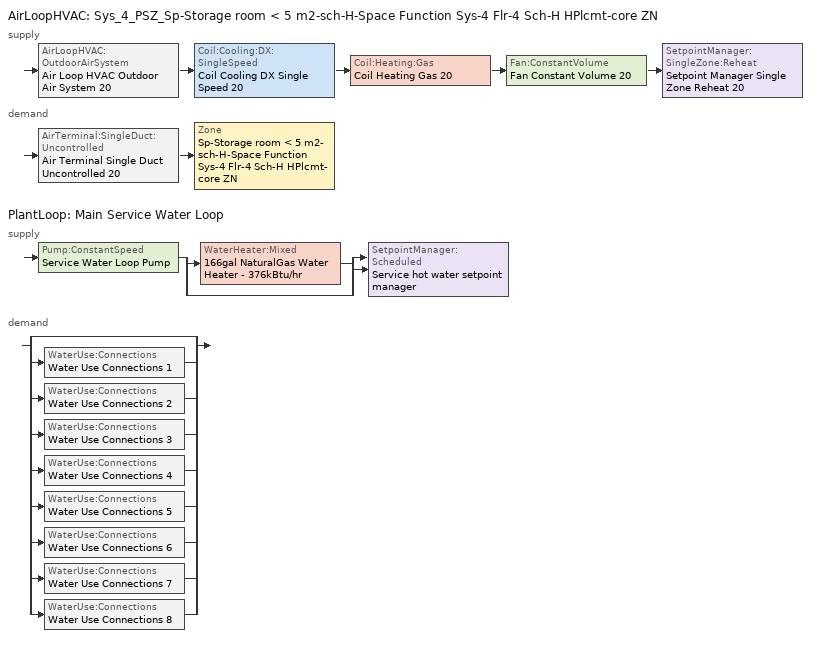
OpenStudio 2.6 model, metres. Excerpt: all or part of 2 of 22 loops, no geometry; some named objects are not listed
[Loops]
AirLoopHVAC 'Sys_4_PSZ_Sp-Storage room < 5 m2-sch-H-Space Function Sys-4 Flr-4 Sch-H HPlcmt-core ZN'
 supply: AirLoopHVAC:OutdoorAirSystem 'Air Loop HVAC Outdoor Air System 20' > Coil:Cooling:DX:SingleSpeed 'Coil Cooling DX Single Speed 20' > Coil:Heating:Gas 'Coil Heating Gas 20' > Fan:ConstantVolume 'Fan Constant Volume 20' > SetpointManager:SingleZone:Reheat 'Setpoint Manager Single Zone Reheat 20'
 demand: AirTerminal:SingleDuct:Uncontrolled 'Air Terminal Single Duct Uncontrolled 20' > Zone 'Sp-Storage room < 5 m2-sch-H-Space Function Sys-4 Flr-4 Sch-H HPlcmt-core ZN'
PlantLoop 'Main Service Water Loop'
 supply: Pump:ConstantSpeed 'Service Water Loop Pump' > split
  | WaterHeater:Mixed '166gal NaturalGas Water Heater - 376kBtu/hr'
  | bypass
  join > SetpointManager:Scheduled 'Service hot water setpoint manager'
 demand: split
  | bypass
  | WaterUse:Connections 'Water Use Connections 1'
  | WaterUse:Connections 'Water Use Connections 2'
  | WaterUse:Connections 'Water Use Connections 3'
  | WaterUse:Connections 'Water Use Connections 4'
  | WaterUse:Connections 'Water Use Connections 5'
  | WaterUse:Connections 'Water Use Connections 6'
  | WaterUse:Connections 'Water Use Connections 7'
  | WaterUse:Connections 'Water Use Connections 8'
[Sizing:Zone]
Sp-Storage room < 5 m2-sch-H-Space Function Sys-4 Flr-4 Sch-H HPlcmt-core ZN: Zone Cooling Design Supply Air Temperature Input Method=SupplyAirTemperature; Zone Cooling Design Supply Air Temperature {C}=13; Zone Cooling Design Supply Air Temperature Difference {deltaC}=11.11; Zone Heating Design Supply Air Temperature Input Method=SupplyAirTemperature; Zone Heating Design Supply Air Temperature {C}=43; Zone Heating Design Supply Air Temperature Difference {deltaC}=11.11; Zone Cooling Design Supply Air Humidity Ratio {kg-H2O/kg-air}=0.0085; Zone Heating Design Supply Air Humidity Ratio {kg-H2O/kg-air}=0.008; Zone Heating Sizing Factor=1.3; Zone Cooling Sizing Factor=1.1; Cooling Design Air Flow Method=DesignDay; Heating Design Air Flow Method=DesignDay; Account for Dedicated Outdoor Air System=No; Dedicated Outdoor Air System Control Strategy=NeutralSupplyAir; Dedicated Outdoor Air Low Setpoint Temperature for Design {C}=autosize; Dedicated Outdoor Air High Setpoint Temperature for Design {C}=autosize
[Zone equipment]
Sp-Storage room < 5 m2-sch-H-Space Function Sys-4 Flr-4 Sch-H HPlcmt-core ZN: Air Terminal Single Duct Uncontrolled 20, Zone HVAC Baseboard Convective Water 20
[PlantLoop]
Main Service Water Loop: Glycol Concentration=0; Maximum Loop Temperature {C}=60; Minimum Loop Temperature {C}=10; Plant Loop Volume {m3}=Autocalculate; Load Distribution Scheme=Optimal
[Sizing:Plant]
Main Service Water Loop: Loop Type=Heating; Design Loop Exit Temperature {C}=60; Loop Design Temperature Difference {deltaC}=5; Sizing Option=NonCoincident; Zone Timesteps in Averaging Window=1; Coincident Sizing Factor Mode=None
[AirLoopHVAC]
Sys_4_PSZ_Sp-Storage room < 5 m2-sch-H-Space Function Sys-4 Flr-4 Sch-H HPlcmt-core ZN: Availability Schedule=Always On Discrete; Design Supply Air Flow Rate {m3/s}=AutoSize
[Sizing:System]
Sys_4_PSZ_Sp-Storage room < 5 m2-sch-H-Space Function Sys-4 Flr-4 Sch-H HPlcmt-core ZN: Type of Load to Size On=Sensible; Design Outdoor Air Flow Rate {m3/s}=Autosize; Minimum System Air Flow Ratio=1; Preheat Design Temperature {C}=7; Preheat Design Humidity Ratio {kg-H2O/kg-Air}=0.008; Precool Design Temperature {C}=13; Precool Design Humidity Ratio {kg-H2O/kg-Air}=0.008; Central Cooling Design Supply Air Temperature {C}=13; Central Heating Design Supply Air Temperature {C}=43; Sizing Option=NonCoincident; 100% Outdoor Air in Cooling=No; 100% Outdoor Air in Heating=No; Central Cooling Design Supply Air Humidity Ratio {kg-H2O/kg-Air}=0.0085; Central Heating Design Supply Air Humidity Ratio {kg-H2O/kg-Air}=0.008; Cooling Design Air Flow Method=DesignDay; Cooling Design Air Flow Rate {m3/s}=0; Heating Design Air Flow Method=DesignDay; Heating Design Air Flow Rate {m3/s}=0; System Outdoor Air Method=ZoneSum; Zone Maximum Outdoor Air Fraction=1; Cooling Supply Air Flow Rate Per Floor Area {m3/s-m2}=0.00996765; Cooling Fraction of Autosized Cooling Supply Air Flow Rate=1; Cooling Supply Air Flow Rate Per Unit Cooling Capacity {m3/s-W}=3.94755e-05; Heating Supply Air Flow Rate Per Floor Area {m3/s-m2}=0.00996765; Heating Fraction of Autosized Heating Supply Air Flow Rate=1; Heating Fraction of Autosized Cooling Supply Air Flow Rate=1; Heating Supply Air Flow Rate Per Unit Heating Capacity {m3/s-W}=3.15882e-05; Cooling Design Capacity Method=CoolingDesignCapacity; Cooling Design Capacity {W}=autosize; Cooling Design Capacity Per Floor Area {W/m2}=234.7; Fraction of Autosized Cooling Design Capacity=1; Heating Design Capacity Method=HeatingDesignCapacity; Heating Design Capacity {W}=autosize; Heating Design Capacity Per Floor Area {W/m2}=157; Fraction of Autosized Heating Design Capacity=1; Central Cooling Capacity Control Method=OnOff
[Fan:ConstantVolume]
Fan Constant Volume 20: Availability Schedule=Always On Discrete; Maximum Flow Rate {m3/s}=AutoSize
[Coil:Heating:Gas]
Coil Heating Gas 20: Availability Schedule=Always On Discrete; Gas Burner Efficiency=0.8; Nominal Capacity {W}=AutoSize; Parasitic Electric Load {W}=0; Parasitic Gas Load {W}=0
[Coil:Cooling:DX:SingleSpeed]
Coil Cooling DX Single Speed 20: Availability Schedule=Always On Discrete; Rated Total Cooling Capacity {W}=autosize; Rated Sensible Heat Ratio=autosize; Rated COP {W/W}=3; Rated Air Flow Rate {m3/s}=autosize; Rated Evaporator Fan Power Per Volume Flow Rate {W/(m3/s)}=773.3; Total Cooling Capacity Function of Temperature Curve=Curve Biquadratic 39; Total Cooling Capacity Function of Flow Fraction Curve=Curve Quadratic 39; Energy Input Ratio Function of Temperature Curve=Curve Biquadratic 40; Energy Input Ratio Function of Flow Fraction Curve=Curve Quadratic 40; Part Load Fraction Correlation Curve=Curve Cubic 20; Condenser Type=AirCooled; Evaporative Condenser Effectiveness=0; Evaporative Condenser Air Flow Rate {m3/s}=Autosize; Evaporative Condenser Pump Rated Power Consumption {W}=Autosize; Crankcase Heater Capacity {W}=0; Maximum Outdoor Dry-Bulb Temperature for Crankcase Heater Operation {C}=0; Basin Heater Capacity {W/K}=0; Basin Heater Setpoint Temperature {C}=10
[Controller:OutdoorAir]
Controller Outdoor Air 20: Minimum Outdoor Air Flow Rate {m3/s}=autosize; Maximum Outdoor Air Flow Rate {m3/s}=Autosize; Economizer Control Type=NoEconomizer; Economizer Control Action Type=ModulateFlow; Economizer Maximum Limit Dry-Bulb Temperature {C}=28; Economizer Maximum Limit Enthalpy {J/kg}=64000; Economizer Minimum Limit Dry-Bulb Temperature {C}=-100; Lockout Type=NoLockout; Minimum Limit Type=FixedMinimum; Controller Mechanical Ventilation=Controller Mechanical Ventilation 20; High Humidity Control=No; Heat Recovery Bypass Control Type=BypassWhenWithinEconomizerLimits
[Controller:MechanicalVentilation]
Controller Mechanical Ventilation 20: Availability Schedule=Always On Discrete; System Outdoor Air Method=ZoneSum
[AirLoopHVAC:OutdoorAirSystem]
Air Loop HVAC Outdoor Air System 20: Controller=Controller Outdoor Air 20
[SetpointManager:SingleZone:Reheat]
Setpoint Manager Single Zone Reheat 20: Minimum Supply Air Temperature {C}=13; Maximum Supply Air Temperature {C}=43; Control Zone=Sp-Storage room < 5 m2-sch-H-Space Function Sys-4 Flr-4 Sch-H HPlcmt-core ZN
[AirTerminal:SingleDuct:Uncontrolled]
Air Terminal Single Duct Uncontrolled 20: Availability Schedule=Always On Discrete; Maximum Air Flow Rate {m3/s}=AutoSize
[SetpointManager:Scheduled]
Service hot water setpoint manager: Control Variable=Temperature; Schedule=Service Water Loop Temp - 140F
[Pump:ConstantSpeed]
Service Water Loop Pump: Rated Flow Rate {m3/s}=autosize; Rated Pump Head {Pa}=155205; Rated Power Consumption {W}=autosize; Motor Efficiency=0.9; Fraction of Motor Inefficiencies to Fluid Stream=0; Pump Control Type=Intermittent; Design Power Sizing Method=PowerPerFlowPerPressure; Design Electric Power per Unit Flow Rate {W/(m3/s)}=348701.1; Design Shaft Power per Unit Flow Rate per Unit Head {W-s/m3-Pa}=1.28205
[WaterHeater:Mixed]
166gal NaturalGas Water Heater - 376kBtu/hr: Tank Volume {m3}=0.629182; Setpoint Temperature Schedule=Service Water Loop Temp - 140F; Deadband Temperature Difference {deltaC}=2; Maximum Temperature Limit {C}=82.2222; Heater Control Type=Cycle; Heater Maximum Capacity {W}=110318; Heater Fuel Type=NaturalGas; Heater Thermal Efficiency=0.8; Off Cycle Parasitic Fuel Consumption Rate {W}=20; Off Cycle Parasitic Fuel Type=NaturalGas; Off Cycle Parasitic Heat Fraction to Tank=0.8; On Cycle Parasitic Fuel Type=NaturalGas; Ambient Temperature Indicator=Schedule; Ambient Temperature Schedule=Water Heater Ambient Temp Schedule - 70F; Off Cycle Loss Coefficient to Ambient Temperature {W/K}=6; On Cycle Loss Coefficient to Ambient Temperature {W/K}=6; Use Side Effectiveness=1; Source Side Effectiveness=1; Use Side Design Flow Rate {m3/s}=autosize; Source Side Design Flow Rate {m3/s}=autosize; Indirect Water Heating Recovery Time {hr}=1.5; Source Side Flow Control Mode=IndirectHeatPrimarySetpoint
[WaterUse:Connections]
Name | Water Use Equipment Name 1
Water Use Connections 1 | Storage room <= 5 m2 <= 100 m2-sch-a-space function Service Water Use 0.47gal/min
Water Use Connections 2 | Storage room <= 5 m2 <= 100 m2-sch-b-space function Service Water Use 0.47gal/min
Water Use Connections 3 | Storage room <= 5 m2 <= 100 m2-sch-c-space function Service Water Use 0.47gal/min
Water Use Connections 4 | Storage room <= 5 m2 <= 100 m2-sch-d-space function Service Water Use 0.63gal/min
Water Use Connections 5 | Storage room <= 5 m2 <= 100 m2-sch-e-space function Service Water Use 0.47gal/min
Water Use Connections 6 | Storage room <= 5 m2 <= 100 m2-sch-f-space function Service Water Use 0.47gal/min
Water Use Connections 7 | Storage room <= 5 m2 <= 100 m2-sch-g-space function Service Water Use 0.47gal/min
Water Use Connections 8 | Storage room <= 5 m2 <= 100 m2-sch-h-space function Service Water Use 0.47gal/min
[WaterUse:Equipment:Definition]
Name | Peak Flow Rate {m3/s} | Target Temperature Schedule | Sensible Fraction Schedule | Latent Fraction Schedule
Storage room <= 5 m2 <= 100 m2-sch-a-space function Service Water Use Def 0.47gal/min | 2.98757e-05 | Schedule Ruleset 5 | Schedule Ruleset 3 | Schedule Ruleset 4
Storage room <= 5 m2 <= 100 m2-sch-b-space function Service Water Use Def 0.47gal/min | 2.98757e-05 | Schedule Ruleset 8 | Schedule Ruleset 6 | Schedule Ruleset 7
Storage room <= 5 m2 <= 100 m2-sch-c-space function Service Water Use Def 0.47gal/min | 2.98757e-05 | Schedule Ruleset 11 | Schedule Ruleset 9 | Schedule Ruleset 10
Storage room <= 5 m2 <= 100 m2-sch-d-space function Service Water Use Def 0.63gal/min | 3.98343e-05 | Schedule Ruleset 14 | Schedule Ruleset 12 | Schedule Ruleset 13
Storage room <= 5 m2 <= 100 m2-sch-e-space function Service Water Use Def 0.47gal/min | 2.98757e-05 | Schedule Ruleset 17 | Schedule Ruleset 15 | Schedule Ruleset 16
Storage room <= 5 m2 <= 100 m2-sch-f-space function Service Water Use Def 0.47gal/min | 2.98757e-05 | Schedule Ruleset 20 | Schedule Ruleset 18 | Schedule Ruleset 19
Storage room <= 5 m2 <= 100 m2-sch-g-space function Service Water Use Def 0.47gal/min | 2.98757e-05 | Schedule Ruleset 23 | Schedule Ruleset 21 | Schedule Ruleset 22
Storage room <= 5 m2 <= 100 m2-sch-h-space function Service Water Use Def 0.47gal/min | 2.98757e-05 | Schedule Ruleset 26 | Schedule Ruleset 24 | Schedule Ruleset 25
[WaterUse:Equipment]
Name | Water Use Equipment Definition | Space | Flow Rate Fraction Schedule
Storage room <= 5 m2 <= 100 m2-sch-a-space function Service Water Use 0.47gal/min | Storage room <= 5 m2 <= 100 m2-sch-a-space function Service Water Use Def 0.47gal/min | Storage room <= 5 m2 <= 100 m2-sch-A-Space Function | NECB-A-Service Water Heating
Storage room <= 5 m2 <= 100 m2-sch-b-space function Service Water Use 0.47gal/min | Storage room <= 5 m2 <= 100 m2-sch-b-space function Service Water Use Def 0.47gal/min | Storage room <= 5 m2 <= 100 m2-sch-B-Space Function | NECB-B-Service Water Heating
Storage room <= 5 m2 <= 100 m2-sch-c-space function Service Water Use 0.47gal/min | Storage room <= 5 m2 <= 100 m2-sch-c-space function Service Water Use Def 0.47gal/min | Storage room <= 5 m2 <= 100 m2-sch-C-Space Function | NECB-C-Service Water Heating
Storage room <= 5 m2 <= 100 m2-sch-d-space function Service Water Use 0.63gal/min | Storage room <= 5 m2 <= 100 m2-sch-d-space function Service Water Use Def 0.63gal/min | Storage room <= 5 m2 <= 100 m2-sch-D-Space Function | NECB-D-Service Water Heating
Storage room <= 5 m2 <= 100 m2-sch-e-space function Service Water Use 0.47gal/min | Storage room <= 5 m2 <= 100 m2-sch-e-space function Service Water Use Def 0.47gal/min | Storage room <= 5 m2 <= 100 m2-sch-E-Space Function | NECB-E-Service Water Heating
Storage room <= 5 m2 <= 100 m2-sch-f-space function Service Water Use 0.47gal/min | Storage room <= 5 m2 <= 100 m2-sch-f-space function Service Water Use Def 0.47gal/min | Storage room <= 5 m2 <= 100 m2-sch-F-Space Function | NECB-F-Service Water Heating
Storage room <= 5 m2 <= 100 m2-sch-g-space function Service Water Use 0.47gal/min | Storage room <= 5 m2 <= 100 m2-sch-g-space function Service Water Use Def 0.47gal/min | Storage room <= 5 m2 <= 100 m2-sch-G-Space Function | NECB-G-Service Water Heating
Storage room <= 5 m2 <= 100 m2-sch-h-space function Service Water Use 0.47gal/min | Storage room <= 5 m2 <= 100 m2-sch-h-space function Service Water Use Def 0.47gal/min | Storage room <= 5 m2 <= 100 m2-sch-H-Space Function | NECB-H-Service Water Heating
[Schedule:Ruleset]
Name | Default Day Schedule
Service Water Loop Temp - 140F | Service Water Loop Temp - 140F Default
Water Heater Ambient Temp Schedule - 70F | Water Heater Ambient Temp Schedule - 70F Default
Schedule Ruleset 3 | Schedule Day 5
Schedule Ruleset 4 | Schedule Day 6
Schedule Ruleset 5 | Schedule Day 7
NECB-A-Service Water Heating | NECB-A-Service Water Heating Default
Schedule Ruleset 6 | Schedule Day 8
Schedule Ruleset 7 | Schedule Day 9
Schedule Ruleset 8 | Schedule Day 10
NECB-B-Service Water Heating | NECB-B-Service Water Heating Default
Schedule Ruleset 9 | Schedule Day 11
Schedule Ruleset 10 | Schedule Day 12
Schedule Ruleset 11 | Schedule Day 13
NECB-C-Service Water Heating | NECB-C-Service Water Heating Default
Schedule Ruleset 12 | Schedule Day 14
Schedule Ruleset 13 | Schedule Day 15
Schedule Ruleset 14 | Schedule Day 16
NECB-D-Service Water Heating | NECB-D-Service Water Heating Default
Schedule Ruleset 15 | Schedule Day 17
Schedule Ruleset 16 | Schedule Day 18
Schedule Ruleset 17 | Schedule Day 19
NECB-E-Service Water Heating | NECB-E-Service Water Heating Default
Schedule Ruleset 18 | Schedule Day 20
Schedule Ruleset 19 | Schedule Day 21
Schedule Ruleset 20 | Schedule Day 22
NECB-F-Service Water Heating | NECB-F-Service Water Heating Default
Schedule Ruleset 21 | Schedule Day 23
Schedule Ruleset 22 | Schedule Day 24
Schedule Ruleset 23 | Schedule Day 25
NECB-G-Service Water Heating | NECB-G-Service Water Heating Default
Schedule Ruleset 24 | Schedule Day 26
Schedule Ruleset 25 | Schedule Day 27
Schedule Ruleset 26 | Schedule Day 28
NECB-H-Service Water Heating | NECB-H-Service Water Heating Default
[Schedule:Day]
Service Water Loop Temp - 140F Default; Schedule Day 7; Schedule Day 10; Schedule Day 13; Schedule Day 16; Schedule Day 19; Schedule Day 22; Schedule Day 25; Schedule Day 28: 24, 0, 60
Water Heater Ambient Temp Schedule - 70F Default: 24, 0, 21.1111
Schedule Day 5; Schedule Day 8; Schedule Day 11; Schedule Day 14; Schedule Day 17; Schedule Day 20; Schedule Day 23; Schedule Day 26: 24, 0, 0.2
Schedule Day 6; NECB-A-Service Water Heating Sat Day; NECB-A-Service Water Heating Sun|Hol Day; Schedule Day 9; Schedule Day 12; Schedule Day 15; NECB-D-Service Water Heating Sat Day; NECB-D-Service Water Heating Sun|Hol Day; Schedule Day 18; NECB-E-Service Water Heating Sun|Hol Day; Schedule Day 21; Schedule Day 24; Schedule Day 27: 24, 0, 0.05
NECB-A-Service Water Heating Default; NECB-A-Service Water Heating Default|Wkdy Day: 7, 0, 0.05, 8, 0, 0.1, 10, 0, 0.5, 16, 0, 0.9, 17, 0, 0.7, 18, 0, 0.5, 19, 0, 0.3, 22, 0, 0.2, 24, 0, 0.05
NECB-B-Service Water Heating Default; NECB-B-Service Water Heating Default|Wkdy Day: 1, 0, 0.6, 2, 0, 0.5, 9, 0, 0.05, 11, 0, 0.7, 12, 0, 0.4, 13, 0, 0.5, 15, 0, 0.6, 16, 0, 0.4, 18, 0, 0.3, 19, 0, 0.4, 20, 0, 0.5, 22, 0, 0.8, 24, 0, 0.9
NECB-B-Service Water Heating Sat Day: 1, 0, 0.7, 2, 0, 0.6, 9, 0, 0.05, 11, 0, 0.7, 12, 0, 0.4, 13, 0, 0.5, 15, 0, 0.6, 16, 0, 0.4, 18, 0, 0.3, 19, 0, 0.4, 20, 0, 0.5, 22, 0, 0.8, 24, 0, 0.9
NECB-B-Service Water Heating Sun|Hol Day: 1, 0, 0.5, 2, 0, 0.6, 9, 0, 0.05, 11, 0, 0.7, 12, 0, 0.4, 13, 0, 0.5, 15, 0, 0.6, 16, 0, 0.4, 18, 0, 0.3, 19, 0, 0.4, 20, 0, 0.5, 22, 0, 0.8, 24, 0, 0.5
NECB-C-Service Water Heating Default; NECB-C-Service Water Heating Default|Wkdy Day: 8, 0, 0.05, 9, 0, 0.1, 10, 0, 0.2, 11, 0, 0.3, 12, 0, 0.4, 16, 0, 0.8, 17, 0, 0.6, 18, 0, 0.4, 19, 0, 0.3, 21, 0, 0.2, 24, 0, 0.05
NECB-C-Service Water Heating Sat Day: 8, 0, 0.05, 9, 0, 0.1, 10, 0, 0.2, 11, 0, 0.3, 12, 0, 0.5, 16, 0, 0.9, 17, 0, 0.7, 18, 0, 0.5, 19, 0, 0.3, 21, 0, 0.2, 24, 0, 0.05
NECB-C-Service Water Heating Sun|Hol Day: 8, 0, 0.05, 9, 0, 0.1, 10, 0, 0.2, 11, 0, 0.3, 12, 0, 0.5, 17, 0, 0.9, 18, 0, 0.5, 19, 0, 0.3, 24, 0, 0.05
NECB-D-Service Water Heating Default; NECB-D-Service Water Heating Default|Wkdy Day: 8, 0, 0.05, 10, 0, 0.5, 16, 0, 0.9, 17, 0, 0.7, 18, 0, 0.3, 21, 0, 0.5, 22, 0, 0.3, 24, 0, 0.05
NECB-E-Service Water Heating Default; NECB-E-Service Water Heating Default|Wkdy Day: 8, 0, 0.05, 9, 0, 0.1, 10, 0, 0.4, 12, 0, 0.5, 13, 0, 0.7, 14, 0, 0.9, 15, 0, 0.8, 16, 0, 0.7, 17, 0, 0.8, 18, 0, 0.3, 24, 0, 0.05
NECB-E-Service Water Heating Sat Day: 10, 0, 0.05, 12, 0, 0.2, 13, 0, 0.4, 16, 0, 0.2, 24, 0, 0.05
NECB-F-Service Water Heating Default; NECB-F-Service Water Heating Default|Wkdy Day; NECB-F-Service Water Heating Sat Day; NECB-F-Service Water Heating Sun|Hol Day: 1, 0, 0.35, 2, 0, 0.21, 3, 0, 0.14, 5, 0, 0.07, 6, 0, 0.14, 7, 0, 0.28, 8, 0, 0.42, 9, 0, 0.63, 10, 0, 0.49, 12, 0, 0.35, 13, 0, 0.28, 14, 0, 0.35, 15, 0, 0.28, 19, 0, 0.21, 20, 0, 0.35, 24, 0, 0.49
NECB-G-Service Water Heating Default; NECB-G-Service Water Heating Default|Wkdy Day: 1, 0, 0.1, 6, 0, 0.05, 7, 0, 0.2, 8, 0, 0.8, 9, 0, 0.7, 10, 0, 0.5, 11, 0, 0.4, 14, 0, 0.2, 15, 0, 0.3, 17, 0, 0.5, 19, 0, 0.7, 21, 0, 0.4, 23, 0, 0.2, 24, 0, 0.1
NECB-G-Service Water Heating Sat Day: 1, 0, 0.1, 7, 0, 0.05, 8, 0, 0.2, 11, 0, 0.5, 15, 0, 0.3, 16, 0, 0.7, 17, 0, 0.9, 19, 0, 0.7, 20, 0, 0.6, 21, 0, 0.5, 22, 0, 0.4, 23, 0, 0.3, 24, 0, 0.2
NECB-G-Service Water Heating Sun|Hol Day: 1, 0, 0.1, 8, 0, 0.05, 9, 0, 0.2, 11, 0, 0.3, 13, 0, 0.2, 14, 0, 0.3, 15, 0, 0.4, 16, 0, 0.5, 17, 0, 0.6, 18, 0, 0.7, 19, 0, 0.4, 20, 0, 0.3, 24, 0, 0.2
NECB-H-Service Water Heating Default; NECB-H-Service Water Heating Default|Wkdy Day; NECB-H-Service Water Heating Sat Day; NECB-H-Service Water Heating Sun|Hol Day: 24, 0, 0.9
[Schedule:Rule] Date Specification Type=DateRange; Start Month=1; Start Day=1; End Month=12; End Day=31
Name | Schedule Ruleset | Rule Order | Day Schedule | Apply Monday | Apply Tuesday | Apply Wednesday | Apply Thursday | Apply Friday | Apply Saturday | Apply Sunday
Schedule Rule 194 | NECB-A-Service Water Heating | 2 | NECB-A-Service Water Heating Default|Wkdy Day | Yes | Yes | Yes | Yes | Yes
Schedule Rule 195 | NECB-A-Service Water Heating | 1 | NECB-A-Service Water Heating Sat Day |  |  |  |  |  | Yes
Schedule Rule 196 | NECB-A-Service Water Heating | 0 | NECB-A-Service Water Heating Sun|Hol Day |  |  |  |  |  |  | Yes
Schedule Rule 197 | NECB-B-Service Water Heating | 2 | NECB-B-Service Water Heating Default|Wkdy Day | Yes | Yes | Yes | Yes | Yes
Schedule Rule 198 | NECB-B-Service Water Heating | 1 | NECB-B-Service Water Heating Sat Day |  |  |  |  |  | Yes
Schedule Rule 199 | NECB-B-Service Water Heating | 0 | NECB-B-Service Water Heating Sun|Hol Day |  |  |  |  |  |  | Yes
Schedule Rule 200 | NECB-C-Service Water Heating | 2 | NECB-C-Service Water Heating Default|Wkdy Day | Yes | Yes | Yes | Yes | Yes
Schedule Rule 201 | NECB-C-Service Water Heating | 1 | NECB-C-Service Water Heating Sat Day |  |  |  |  |  | Yes
Schedule Rule 202 | NECB-C-Service Water Heating | 0 | NECB-C-Service Water Heating Sun|Hol Day |  |  |  |  |  |  | Yes
Schedule Rule 203 | NECB-D-Service Water Heating | 2 | NECB-D-Service Water Heating Default|Wkdy Day | Yes | Yes | Yes | Yes | Yes
Schedule Rule 204 | NECB-D-Service Water Heating | 1 | NECB-D-Service Water Heating Sat Day |  |  |  |  |  | Yes
Schedule Rule 205 | NECB-D-Service Water Heating | 0 | NECB-D-Service Water Heating Sun|Hol Day |  |  |  |  |  |  | Yes
Schedule Rule 206 | NECB-E-Service Water Heating | 2 | NECB-E-Service Water Heating Default|Wkdy Day | Yes | Yes | Yes | Yes | Yes
Schedule Rule 207 | NECB-E-Service Water Heating | 1 | NECB-E-Service Water Heating Sat Day |  |  |  |  |  | Yes
Schedule Rule 208 | NECB-E-Service Water Heating | 0 | NECB-E-Service Water Heating Sun|Hol Day |  |  |  |  |  |  | Yes
Schedule Rule 209 | NECB-F-Service Water Heating | 2 | NECB-F-Service Water Heating Default|Wkdy Day | Yes | Yes | Yes | Yes | Yes
Schedule Rule 210 | NECB-F-Service Water Heating | 1 | NECB-F-Service Water Heating Sat Day |  |  |  |  |  | Yes
Schedule Rule 211 | NECB-F-Service Water Heating | 0 | NECB-F-Service Water Heating Sun|Hol Day |  |  |  |  |  |  | Yes
Schedule Rule 212 | NECB-G-Service Water Heating | 2 | NECB-G-Service Water Heating Default|Wkdy Day | Yes | Yes | Yes | Yes | Yes
Schedule Rule 213 | NECB-G-Service Water Heating | 1 | NECB-G-Service Water Heating Sat Day |  |  |  |  |  | Yes
Schedule Rule 214 | NECB-G-Service Water Heating | 0 | NECB-G-Service Water Heating Sun|Hol Day |  |  |  |  |  |  | Yes
Schedule Rule 215 | NECB-H-Service Water Heating | 2 | NECB-H-Service Water Heating Default|Wkdy Day | Yes | Yes | Yes | Yes | Yes
Schedule Rule 216 | NECB-H-Service Water Heating | 1 | NECB-H-Service Water Heating Sat Day |  |  |  |  |  | Yes
Schedule Rule 217 | NECB-H-Service Water Heating | 0 | NECB-H-Service Water Heating Sun|Hol Day |  |  |  |  |  |  | Yes
[Schedule:Constant]
Always On Discrete: Value=1
[Curve:Biquadratic] Minimum Value of x=13; Maximum Value of x=24; Minimum Value of y=24; Maximum Value of y=46
Name | Coefficient1 Constant | Coefficient2 x | Coefficient3 x**2 | Coefficient4 y | Coefficient5 y**2 | Coefficient6 x*y
Curve Biquadratic 39 | 0.867905 | 0.0142459 | 0.000554364 | -0.00755748 | 3.3048e-05 | -0.000191808
Curve Biquadratic 40 | 0.116936 | 0.0284933 | -0.000411156 | 0.0214108 | 0.000161028 | -0.000679104
[Curve:Quadratic] Coefficient1 Constant=1; Coefficient2 x=0; Coefficient3 x**2=0; Minimum Value of x=0; Maximum Value of x=1
Curve Quadratic 39; Curve Quadratic 40
[Curve:Cubic]
Curve Cubic 20: Coefficient1 Constant=0.0277; Coefficient2 x=4.9151; Coefficient3 x**2=-8.184; Coefficient4 x**3=4.2702; Minimum Value of x=0.7; Maximum Value of x=1
